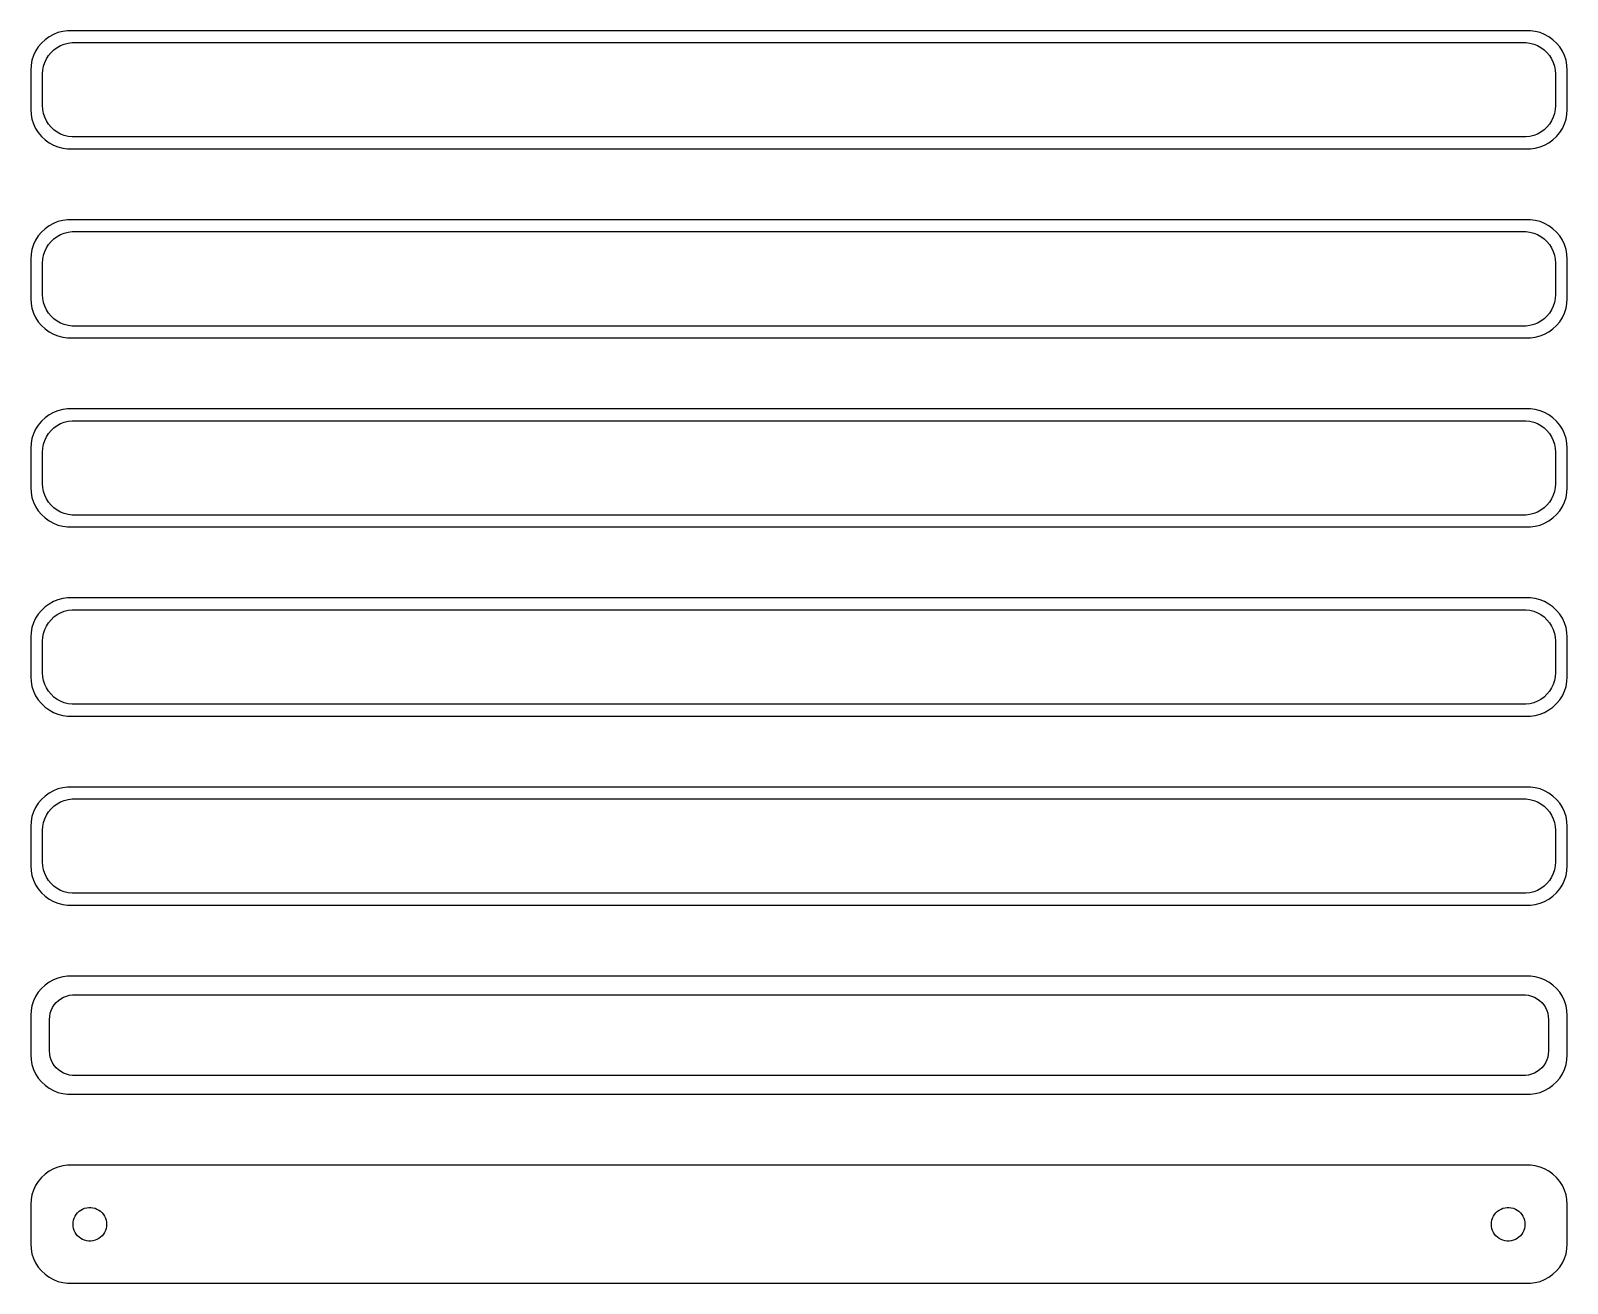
# Model space of a CAD drawing. Header units: metres. Extents: x -98 to 98, y 353 to 703.
# Drawn here: x -97.5 to 97.5, y 352.5 to 511.5 of the extents above; entities that cross this region are included whole.
import ezdxf

# ---------------------------------------------------------------- set-up
doc = ezdxf.new("R2010")
doc.units = ezdxf.units.M

msp = doc.modelspace()

# ---------------------------------------------------------------- linework, layer by layer
for p, q in [((-94.6289, 511.024), (-95.1791, 510.722)), ((-94.0451, 511.255), (-94.6289, 511.024)), ((-93.4369, 511.411), (-94.0451, 511.255)), ((-92.8139, 511.49), (-93.4369, 511.411)), ((92.8139, 511.49), (-92.8139, 511.49)), ((93.4369, 511.411), (92.8139, 511.49)), ((94.0451, 511.255), (93.4369, 511.411)), ((94.6289, 511.024), (94.0451, 511.255)), ((95.1791, 510.722), (94.6289, 511.024)), ((-96.5451, 509.439), (-96.8815, 508.909)), ((-96.1448, 509.923), (-96.5451, 509.439)), ((-95.6871, 510.353), (-96.1448, 509.923)), ((-95.1791, 510.722), (-95.6871, 510.353)), ((-94.9159, 508.738), (-94.5497, 509.082)), ((-94.5497, 509.082), (-94.1433, 509.377)), ((-94.1433, 509.377), (-93.7031, 509.619)), ((-93.7031, 509.619), (-93.2361, 509.804)), ((-93.2361, 509.804), (-92.7495, 509.929)), ((-92.7495, 509.929), (-92.2512, 509.992)), ((-92.2512, 509.992), (92.2512, 509.992)), ((92.2512, 509.992), (92.7495, 509.929)), ((92.7495, 509.929), (93.2361, 509.804)), ((93.2361, 509.804), (93.7031, 509.619)), ((93.7031, 509.619), (94.1433, 509.377)), ((94.1433, 509.377), (94.5497, 509.082)), ((94.5497, 509.082), (94.9159, 508.738)), ((95.6871, 510.353), (95.1791, 510.722)), ((96.1448, 509.923), (95.6871, 510.353)), ((96.5451, 509.439), (96.1448, 509.923)), ((96.8815, 508.909), (96.5451, 509.439)), ((-97.4606, 507.127), (-97.5, 506.5)), ((-97.3429, 507.743), (-97.4606, 507.127)), ((-97.1489, 508.341), (-97.3429, 507.743)), ((-96.8815, 508.909), (-97.1489, 508.341)), ((-95.8743, 506.995), (-95.7191, 507.472)), ((-95.7191, 507.472), (-95.5052, 507.927)), ((-95.5052, 507.927), (-95.2361, 508.351)), ((-95.2361, 508.351), (-94.9159, 508.738)), ((94.9159, 508.738), (95.2361, 508.351)), ((95.2361, 508.351), (95.5052, 507.927)), ((95.5052, 507.927), (95.7191, 507.472)), ((95.7191, 507.472), (95.8743, 506.995)), ((97.1489, 508.341), (96.8815, 508.909)), ((97.3429, 507.743), (97.1489, 508.341)), ((97.4606, 507.127), (97.3429, 507.743)), ((97.5, 506.5), (97.4606, 507.127)), ((-97.5, 506.5), (-97.5, 501.5)), ((-96, 506), (-95.9685, 506.501)), ((-96, 502), (-96, 506)), ((-95.9685, 506.501), (-95.8743, 506.995)), ((95.8743, 506.995), (95.9685, 506.501)), ((95.9685, 506.501), (96, 506)), ((96, 506), (96, 502)), ((97.5, 501.5), (97.5, 506.5)), ((-97.5, 501.5), (-97.4606, 500.873)), ((-95.9685, 501.499), (-96, 502)), ((-95.8743, 501.005), (-95.9685, 501.499)), ((95.9685, 501.499), (95.8743, 501.005)), ((96, 502), (95.9685, 501.499)), ((97.4606, 500.873), (97.5, 501.5)), ((-97.4606, 500.873), (-97.3429, 500.257)), ((-97.3429, 500.257), (-97.1489, 499.659)), ((-97.1489, 499.659), (-96.8815, 499.091)), ((-95.7191, 500.528), (-95.8743, 501.005)), ((-95.5052, 500.073), (-95.7191, 500.528)), ((-95.2361, 499.649), (-95.5052, 500.073)), ((-94.9159, 499.262), (-95.2361, 499.649)), ((-94.5497, 498.918), (-94.9159, 499.262)), ((94.9159, 499.262), (94.5497, 498.918)), ((95.2361, 499.649), (94.9159, 499.262)), ((95.5052, 500.073), (95.2361, 499.649)), ((95.7191, 500.528), (95.5052, 500.073)), ((95.8743, 501.005), (95.7191, 500.528)), ((96.8815, 499.091), (97.1489, 499.659)), ((97.1489, 499.659), (97.3429, 500.257)), ((97.3429, 500.257), (97.4606, 500.873)), ((-96.8815, 499.091), (-96.5451, 498.561)), ((-96.5451, 498.561), (-96.1448, 498.077)), ((-96.1448, 498.077), (-95.6871, 497.647)), ((-95.6871, 497.647), (-95.1791, 497.278)), ((-95.1791, 497.278), (-94.6289, 496.976)), ((-94.1433, 498.623), (-94.5497, 498.918)), ((-93.7031, 498.381), (-94.1433, 498.623)), ((-93.2361, 498.196), (-93.7031, 498.381)), ((-92.7495, 498.071), (-93.2361, 498.196)), ((-92.2512, 498.008), (-92.7495, 498.071)), ((92.2512, 498.008), (-92.2512, 498.008)), ((92.7495, 498.071), (92.2512, 498.008)), ((93.2361, 498.196), (92.7495, 498.071)), ((93.7031, 498.381), (93.2361, 498.196)), ((94.1433, 498.623), (93.7031, 498.381)), ((94.5497, 498.918), (94.1433, 498.623)), ((94.6289, 496.976), (95.1791, 497.278)), ((95.1791, 497.278), (95.6871, 497.647)), ((95.6871, 497.647), (96.1448, 498.077)), ((96.1448, 498.077), (96.5451, 498.561)), ((96.5451, 498.561), (96.8815, 499.091)), ((-94.6289, 496.976), (-94.0451, 496.745)), ((-94.0451, 496.745), (-93.4369, 496.589)), ((-93.4369, 496.589), (-92.8139, 496.51)), ((-92.8139, 496.51), (92.8139, 496.51)), ((92.8139, 496.51), (93.4369, 496.589)), ((93.4369, 496.589), (94.0451, 496.745)), ((94.0451, 496.745), (94.6289, 496.976)), ((-96.1448, 485.923), (-96.5451, 485.439)), ((-95.6871, 486.353), (-96.1448, 485.923)), ((-95.1791, 486.722), (-95.6871, 486.353)), ((-94.6289, 487.024), (-95.1791, 486.722)), ((-94.0451, 487.255), (-94.6289, 487.024)), ((-94.1433, 485.377), (-93.7031, 485.619)), ((-93.4369, 487.411), (-94.0451, 487.255)), ((-93.7031, 485.619), (-93.2361, 485.804)), ((-92.8139, 487.49), (-93.4369, 487.411)), ((-93.2361, 485.804), (-92.7495, 485.929)), ((92.8139, 487.49), (-92.8139, 487.49)), ((-92.7495, 485.929), (-92.2512, 485.992)), ((-92.2512, 485.992), (92.2512, 485.992)), ((92.2512, 485.992), (92.7495, 485.929)), ((92.7495, 485.929), (93.2361, 485.804)), ((93.4369, 487.411), (92.8139, 487.49)), ((93.2361, 485.804), (93.7031, 485.619)), ((94.0451, 487.255), (93.4369, 487.411)), ((93.7031, 485.619), (94.1433, 485.377)), ((94.6289, 487.024), (94.0451, 487.255)), ((95.1791, 486.722), (94.6289, 487.024)), ((95.6871, 486.353), (95.1791, 486.722)), ((96.1448, 485.923), (95.6871, 486.353)), ((96.5451, 485.439), (96.1448, 485.923)), ((-97.3429, 483.743), (-97.4606, 483.127)), ((-97.1489, 484.341), (-97.3429, 483.743)), ((-96.8815, 484.909), (-97.1489, 484.341)), ((-96.5451, 485.439), (-96.8815, 484.909)), ((-95.7191, 483.472), (-95.5052, 483.927)), ((-95.5052, 483.927), (-95.2361, 484.351)), ((-95.2361, 484.351), (-94.9159, 484.738)), ((-94.9159, 484.738), (-94.5497, 485.082)), ((-94.5497, 485.082), (-94.1433, 485.377)), ((94.1433, 485.377), (94.5497, 485.082)), ((94.5497, 485.082), (94.9159, 484.738)), ((94.9159, 484.738), (95.2361, 484.351)), ((95.2361, 484.351), (95.5052, 483.927)), ((95.5052, 483.927), (95.7191, 483.472)), ((96.8815, 484.909), (96.5451, 485.439)), ((97.1489, 484.341), (96.8815, 484.909)), ((97.3429, 483.743), (97.1489, 484.341)), ((97.4606, 483.127), (97.3429, 483.743)), ((-97.4606, 483.127), (-97.5, 482.5)), ((-97.5, 482.5), (-97.5, 477.5)), ((-96, 482), (-95.9685, 482.501)), ((-96, 478), (-96, 482)), ((-95.9685, 482.501), (-95.8743, 482.995)), ((-95.8743, 482.995), (-95.7191, 483.472)), ((95.7191, 483.472), (95.8743, 482.995)), ((95.8743, 482.995), (95.9685, 482.501)), ((95.9685, 482.501), (96, 482)), ((96, 482), (96, 478)), ((97.5, 482.5), (97.4606, 483.127)), ((97.5, 477.5), (97.5, 482.5)), ((-95.9685, 477.499), (-96, 478)), ((96, 478), (95.9685, 477.499)), ((-97.5, 477.5), (-97.4606, 476.873)), ((-97.4606, 476.873), (-97.3429, 476.257)), ((-97.3429, 476.257), (-97.1489, 475.659)), ((-95.8743, 477.005), (-95.9685, 477.499)), ((-95.7191, 476.528), (-95.8743, 477.005)), ((-95.5052, 476.073), (-95.7191, 476.528)), ((-95.2361, 475.649), (-95.5052, 476.073)), ((95.5052, 476.073), (95.2361, 475.649)), ((95.7191, 476.528), (95.5052, 476.073)), ((95.8743, 477.005), (95.7191, 476.528)), ((95.9685, 477.499), (95.8743, 477.005)), ((97.1489, 475.659), (97.3429, 476.257)), ((97.3429, 476.257), (97.4606, 476.873)), ((97.4606, 476.873), (97.5, 477.5)), ((-97.1489, 475.659), (-96.8815, 475.091)), ((-96.8815, 475.091), (-96.5451, 474.561)), ((-96.5451, 474.561), (-96.1448, 474.077)), ((-96.1448, 474.077), (-95.6871, 473.647)), ((-94.9159, 475.262), (-95.2361, 475.649)), ((-94.5497, 474.918), (-94.9159, 475.262)), ((-94.1433, 474.623), (-94.5497, 474.918)), ((-93.7031, 474.381), (-94.1433, 474.623)), ((-93.2361, 474.196), (-93.7031, 474.381)), ((-92.7495, 474.071), (-93.2361, 474.196)), ((-92.2512, 474.008), (-92.7495, 474.071)), ((92.2512, 474.008), (-92.2512, 474.008)), ((92.7495, 474.071), (92.2512, 474.008)), ((93.2361, 474.196), (92.7495, 474.071)), ((93.7031, 474.381), (93.2361, 474.196)), ((94.1433, 474.623), (93.7031, 474.381)), ((94.5497, 474.918), (94.1433, 474.623)), ((94.9159, 475.262), (94.5497, 474.918)), ((95.2361, 475.649), (94.9159, 475.262)), ((95.6871, 473.647), (96.1448, 474.077)), ((96.1448, 474.077), (96.5451, 474.561)), ((96.5451, 474.561), (96.8815, 475.091)), ((96.8815, 475.091), (97.1489, 475.659)), ((-95.6871, 473.647), (-95.1791, 473.278)), ((-95.1791, 473.278), (-94.6289, 472.976)), ((-94.6289, 472.976), (-94.0451, 472.745)), ((-94.0451, 472.745), (-93.4369, 472.589)), ((-93.4369, 472.589), (-92.8139, 472.51)), ((-92.8139, 472.51), (92.8139, 472.51)), ((92.8139, 472.51), (93.4369, 472.589)), ((93.4369, 472.589), (94.0451, 472.745)), ((94.0451, 472.745), (94.6289, 472.976)), ((94.6289, 472.976), (95.1791, 473.278)), ((95.1791, 473.278), (95.6871, 473.647)), ((-95.6871, 462.353), (-96.1448, 461.923)), ((-95.1791, 462.722), (-95.6871, 462.353)), ((-94.6289, 463.024), (-95.1791, 462.722)), ((-94.0451, 463.255), (-94.6289, 463.024)), ((-93.4369, 463.411), (-94.0451, 463.255)), ((-92.8139, 463.49), (-93.4369, 463.411)), ((92.8139, 463.49), (-92.8139, 463.49)), ((93.4369, 463.411), (92.8139, 463.49)), ((94.0451, 463.255), (93.4369, 463.411)), ((94.6289, 463.024), (94.0451, 463.255)), ((95.1791, 462.722), (94.6289, 463.024)), ((95.6871, 462.353), (95.1791, 462.722)), ((96.1448, 461.923), (95.6871, 462.353)), ((-97.1489, 460.341), (-97.3429, 459.743)), ((-96.8815, 460.909), (-97.1489, 460.341)), ((-96.5451, 461.439), (-96.8815, 460.909)), ((-96.1448, 461.923), (-96.5451, 461.439)), ((-95.5052, 459.927), (-95.2361, 460.351)), ((-95.2361, 460.351), (-94.9159, 460.738)), ((-94.9159, 460.738), (-94.5497, 461.082)), ((-94.5497, 461.082), (-94.1433, 461.377)), ((-94.1433, 461.377), (-93.7031, 461.619)), ((-93.7031, 461.619), (-93.2361, 461.804)), ((-93.2361, 461.804), (-92.7495, 461.929)), ((-92.7495, 461.929), (-92.2512, 461.992)), ((-92.2512, 461.992), (92.2512, 461.992)), ((92.2512, 461.992), (92.7495, 461.929)), ((92.7495, 461.929), (93.2361, 461.804)), ((93.2361, 461.804), (93.7031, 461.619)), ((93.7031, 461.619), (94.1433, 461.377)), ((94.1433, 461.377), (94.5497, 461.082)), ((94.5497, 461.082), (94.9159, 460.738)), ((94.9159, 460.738), (95.2361, 460.351)), ((95.2361, 460.351), (95.5052, 459.927)), ((96.5451, 461.439), (96.1448, 461.923)), ((96.8815, 460.909), (96.5451, 461.439)), ((97.1489, 460.341), (96.8815, 460.909)), ((97.3429, 459.743), (97.1489, 460.341)), ((-97.4606, 459.127), (-97.5, 458.5)), ((-97.5, 458.5), (-97.5, 453.5)), ((-97.3429, 459.743), (-97.4606, 459.127)), ((-96, 458), (-95.9685, 458.501)), ((-95.9685, 458.501), (-95.8743, 458.995)), ((-95.8743, 458.995), (-95.7191, 459.472)), ((-95.7191, 459.472), (-95.5052, 459.927)), ((95.5052, 459.927), (95.7191, 459.472)), ((95.7191, 459.472), (95.8743, 458.995)), ((95.8743, 458.995), (95.9685, 458.501)), ((95.9685, 458.501), (96, 458)), ((97.4606, 459.127), (97.3429, 459.743)), ((97.5, 458.5), (97.4606, 459.127)), ((97.5, 453.5), (97.5, 458.5)), ((-96, 454), (-96, 458)), ((96, 458), (96, 454)), ((-97.5, 453.5), (-97.4606, 452.873)), ((-97.4606, 452.873), (-97.3429, 452.257)), ((-95.9685, 453.499), (-96, 454)), ((-95.8743, 453.005), (-95.9685, 453.499)), ((-95.7191, 452.528), (-95.8743, 453.005)), ((-95.5052, 452.073), (-95.7191, 452.528)), ((95.7191, 452.528), (95.5052, 452.073)), ((95.8743, 453.005), (95.7191, 452.528)), ((95.9685, 453.499), (95.8743, 453.005)), ((96, 454), (95.9685, 453.499)), ((97.3429, 452.257), (97.4606, 452.873)), ((97.4606, 452.873), (97.5, 453.5)), ((-97.3429, 452.257), (-97.1489, 451.659)), ((-97.1489, 451.659), (-96.8815, 451.091)), ((-96.8815, 451.091), (-96.5451, 450.561)), ((-96.5451, 450.561), (-96.1448, 450.077)), ((-95.2361, 451.649), (-95.5052, 452.073)), ((-94.9159, 451.262), (-95.2361, 451.649)), ((-94.5497, 450.918), (-94.9159, 451.262)), ((-94.1433, 450.623), (-94.5497, 450.918)), ((-93.7031, 450.381), (-94.1433, 450.623)), ((94.1433, 450.623), (93.7031, 450.381)), ((94.5497, 450.918), (94.1433, 450.623)), ((94.9159, 451.262), (94.5497, 450.918)), ((95.2361, 451.649), (94.9159, 451.262)), ((95.5052, 452.073), (95.2361, 451.649)), ((96.1448, 450.077), (96.5451, 450.561)), ((96.5451, 450.561), (96.8815, 451.091)), ((96.8815, 451.091), (97.1489, 451.659)), ((97.1489, 451.659), (97.3429, 452.257)), ((-96.1448, 450.077), (-95.6871, 449.647)), ((-95.6871, 449.647), (-95.1791, 449.278)), ((-95.1791, 449.278), (-94.6289, 448.976)), ((-94.6289, 448.976), (-94.0451, 448.745)), ((-94.0451, 448.745), (-93.4369, 448.589)), ((-93.2361, 450.196), (-93.7031, 450.381)), ((-93.4369, 448.589), (-92.8139, 448.51)), ((-92.7495, 450.071), (-93.2361, 450.196)), ((-92.8139, 448.51), (92.8139, 448.51)), ((-92.2512, 450.008), (-92.7495, 450.071)), ((92.2512, 450.008), (-92.2512, 450.008)), ((92.7495, 450.071), (92.2512, 450.008)), ((93.2361, 450.196), (92.7495, 450.071)), ((92.8139, 448.51), (93.4369, 448.589)), ((93.7031, 450.381), (93.2361, 450.196)), ((93.4369, 448.589), (94.0451, 448.745)), ((94.0451, 448.745), (94.6289, 448.976)), ((94.6289, 448.976), (95.1791, 449.278)), ((95.1791, 449.278), (95.6871, 449.647)), ((95.6871, 449.647), (96.1448, 450.077)), ((-94.6289, 439.024), (-95.1791, 438.722)), ((-94.0451, 439.255), (-94.6289, 439.024)), ((-93.4369, 439.411), (-94.0451, 439.255)), ((-92.8139, 439.49), (-93.4369, 439.411)), ((92.8139, 439.49), (-92.8139, 439.49)), ((93.4369, 439.411), (92.8139, 439.49)), ((94.0451, 439.255), (93.4369, 439.411)), ((94.6289, 439.024), (94.0451, 439.255)), ((95.1791, 438.722), (94.6289, 439.024)), ((-96.8815, 436.909), (-97.1489, 436.341)), ((-96.5451, 437.439), (-96.8815, 436.909)), ((-96.1448, 437.923), (-96.5451, 437.439)), ((-95.6871, 438.353), (-96.1448, 437.923)), ((-95.1791, 438.722), (-95.6871, 438.353)), ((-94.9159, 436.738), (-94.5497, 437.082)), ((-94.5497, 437.082), (-94.1433, 437.377)), ((-94.1433, 437.377), (-93.7031, 437.619)), ((-93.7031, 437.619), (-93.2361, 437.804)), ((-93.2361, 437.804), (-92.7495, 437.929)), ((-92.7495, 437.929), (-92.2512, 437.992)), ((-92.2512, 437.992), (92.2512, 437.992)), ((92.2512, 437.992), (92.7495, 437.929)), ((92.7495, 437.929), (93.2361, 437.804)), ((93.2361, 437.804), (93.7031, 437.619)), ((93.7031, 437.619), (94.1433, 437.377)), ((94.1433, 437.377), (94.5497, 437.082)), ((94.5497, 437.082), (94.9159, 436.738)), ((95.6871, 438.353), (95.1791, 438.722)), ((96.1448, 437.923), (95.6871, 438.353)), ((96.5451, 437.439), (96.1448, 437.923)), ((96.8815, 436.909), (96.5451, 437.439)), ((97.1489, 436.341), (96.8815, 436.909)), ((-97.4606, 435.127), (-97.5, 434.5)), ((-97.3429, 435.743), (-97.4606, 435.127)), ((-97.1489, 436.341), (-97.3429, 435.743)), ((-95.9685, 434.501), (-95.8743, 434.995)), ((-95.8743, 434.995), (-95.7191, 435.472)), ((-95.7191, 435.472), (-95.5052, 435.927)), ((-95.5052, 435.927), (-95.2361, 436.351)), ((-95.2361, 436.351), (-94.9159, 436.738)), ((94.9159, 436.738), (95.2361, 436.351)), ((95.2361, 436.351), (95.5052, 435.927)), ((95.5052, 435.927), (95.7191, 435.472)), ((95.7191, 435.472), (95.8743, 434.995)), ((95.8743, 434.995), (95.9685, 434.501)), ((97.3429, 435.743), (97.1489, 436.341)), ((97.4606, 435.127), (97.3429, 435.743)), ((97.5, 434.5), (97.4606, 435.127)), ((-97.5, 434.5), (-97.5, 429.5)), ((-96, 434), (-95.9685, 434.501)), ((-96, 430), (-96, 434)), ((95.9685, 434.501), (96, 434)), ((96, 434), (96, 430)), ((97.5, 429.5), (97.5, 434.5)), ((-97.5, 429.5), (-97.4606, 428.873)), ((-95.9685, 429.499), (-96, 430)), ((-95.8743, 429.005), (-95.9685, 429.499)), ((-95.7191, 428.528), (-95.8743, 429.005)), ((95.8743, 429.005), (95.7191, 428.528)), ((95.9685, 429.499), (95.8743, 429.005)), ((96, 430), (95.9685, 429.499)), ((97.4606, 428.873), (97.5, 429.5)), ((-97.4606, 428.873), (-97.3429, 428.257)), ((-97.3429, 428.257), (-97.1489, 427.659)), ((-97.1489, 427.659), (-96.8815, 427.091)), ((-96.8815, 427.091), (-96.5451, 426.561)), ((-95.5052, 428.073), (-95.7191, 428.528)), ((-95.2361, 427.649), (-95.5052, 428.073)), ((-94.9159, 427.262), (-95.2361, 427.649)), ((-94.5497, 426.918), (-94.9159, 427.262)), ((94.9159, 427.262), (94.5497, 426.918)), ((95.2361, 427.649), (94.9159, 427.262)), ((95.5052, 428.073), (95.2361, 427.649)), ((95.7191, 428.528), (95.5052, 428.073)), ((96.5451, 426.561), (96.8815, 427.091)), ((96.8815, 427.091), (97.1489, 427.659)), ((97.1489, 427.659), (97.3429, 428.257)), ((97.3429, 428.257), (97.4606, 428.873)), ((-96.5451, 426.561), (-96.1448, 426.077)), ((-96.1448, 426.077), (-95.6871, 425.647)), ((-95.6871, 425.647), (-95.1791, 425.278)), ((-95.1791, 425.278), (-94.6289, 424.976)), ((-94.1433, 426.623), (-94.5497, 426.918)), ((-93.7031, 426.381), (-94.1433, 426.623)), ((-93.2361, 426.196), (-93.7031, 426.381)), ((-92.7495, 426.071), (-93.2361, 426.196)), ((-92.2512, 426.008), (-92.7495, 426.071)), ((92.2512, 426.008), (-92.2512, 426.008)), ((92.7495, 426.071), (92.2512, 426.008)), ((93.2361, 426.196), (92.7495, 426.071)), ((93.7031, 426.381), (93.2361, 426.196)), ((94.1433, 426.623), (93.7031, 426.381)), ((94.5497, 426.918), (94.1433, 426.623)), ((94.6289, 424.976), (95.1791, 425.278)), ((95.1791, 425.278), (95.6871, 425.647)), ((95.6871, 425.647), (96.1448, 426.077)), ((96.1448, 426.077), (96.5451, 426.561)), ((-94.6289, 424.976), (-94.0451, 424.745)), ((-94.0451, 424.745), (-93.4369, 424.589)), ((-93.4369, 424.589), (-92.8139, 424.51)), ((-92.8139, 424.51), (92.8139, 424.51)), ((92.8139, 424.51), (93.4369, 424.589)), ((93.4369, 424.589), (94.0451, 424.745)), ((94.0451, 424.745), (94.6289, 424.976)), ((-93.4369, 415.411), (-94.0451, 415.255)), ((-92.8139, 415.49), (-93.4369, 415.411)), ((92.8139, 415.49), (-92.8139, 415.49)), ((93.4369, 415.411), (92.8139, 415.49)), ((94.0451, 415.255), (93.4369, 415.411)), ((-96.5451, 413.439), (-96.8815, 412.909)), ((-96.1448, 413.923), (-96.5451, 413.439)), ((-95.6871, 414.353), (-96.1448, 413.923)), ((-95.1791, 414.722), (-95.6871, 414.353)), ((-94.6289, 415.024), (-95.1791, 414.722)), ((-94.0451, 415.255), (-94.6289, 415.024)), ((-94.1433, 413.377), (-93.7031, 413.619)), ((-93.7031, 413.619), (-93.2361, 413.804)), ((-93.2361, 413.804), (-92.7495, 413.929)), ((-92.7495, 413.929), (-92.2512, 413.992)), ((-92.2512, 413.992), (92.2512, 413.992)), ((92.2512, 413.992), (92.7495, 413.929)), ((92.7495, 413.929), (93.2361, 413.804)), ((93.2361, 413.804), (93.7031, 413.619)), ((93.7031, 413.619), (94.1433, 413.377)), ((94.6289, 415.024), (94.0451, 415.255)), ((95.1791, 414.722), (94.6289, 415.024)), ((95.6871, 414.353), (95.1791, 414.722)), ((96.1448, 413.923), (95.6871, 414.353)), ((96.5451, 413.439), (96.1448, 413.923)), ((96.8815, 412.909), (96.5451, 413.439)), ((-97.3429, 411.743), (-97.4606, 411.127)), ((-97.1489, 412.341), (-97.3429, 411.743)), ((-96.8815, 412.909), (-97.1489, 412.341)), ((-95.8743, 410.995), (-95.7191, 411.472)), ((-95.7191, 411.472), (-95.5052, 411.927)), ((-95.5052, 411.927), (-95.2361, 412.351)), ((-95.2361, 412.351), (-94.9159, 412.738)), ((-94.9159, 412.738), (-94.5497, 413.082)), ((-94.5497, 413.082), (-94.1433, 413.377)), ((94.1433, 413.377), (94.5497, 413.082)), ((94.5497, 413.082), (94.9159, 412.738)), ((94.9159, 412.738), (95.2361, 412.351)), ((95.2361, 412.351), (95.5052, 411.927)), ((95.5052, 411.927), (95.7191, 411.472)), ((95.7191, 411.472), (95.8743, 410.995)), ((97.1489, 412.341), (96.8815, 412.909)), ((97.3429, 411.743), (97.1489, 412.341)), ((97.4606, 411.127), (97.3429, 411.743)), ((-97.4606, 411.127), (-97.5, 410.5)), ((-97.5, 410.5), (-97.5, 405.5)), ((-96, 410), (-95.9685, 410.501)), ((-96, 406), (-96, 410)), ((-95.9685, 410.501), (-95.8743, 410.995)), ((95.8743, 410.995), (95.9685, 410.501)), ((95.9685, 410.501), (96, 410)), ((96, 410), (96, 406)), ((97.5, 410.5), (97.4606, 411.127)), ((97.5, 405.5), (97.5, 410.5)), ((-95.9685, 405.499), (-96, 406)), ((96, 406), (95.9685, 405.499)), ((-97.5, 405.5), (-97.4606, 404.873)), ((-97.4606, 404.873), (-97.3429, 404.257)), ((-97.3429, 404.257), (-97.1489, 403.659)), ((-97.1489, 403.659), (-96.8815, 403.091)), ((-95.8743, 405.005), (-95.9685, 405.499)), ((-95.7191, 404.528), (-95.8743, 405.005)), ((-95.5052, 404.073), (-95.7191, 404.528)), ((-95.2361, 403.649), (-95.5052, 404.073)), ((95.5052, 404.073), (95.2361, 403.649)), ((95.7191, 404.528), (95.5052, 404.073)), ((95.8743, 405.005), (95.7191, 404.528)), ((95.9685, 405.499), (95.8743, 405.005)), ((96.8815, 403.091), (97.1489, 403.659)), ((97.1489, 403.659), (97.3429, 404.257)), ((97.3429, 404.257), (97.4606, 404.873)), ((97.4606, 404.873), (97.5, 405.5)), ((-96.8815, 403.091), (-96.5451, 402.561)), ((-96.5451, 402.561), (-96.1448, 402.077)), ((-96.1448, 402.077), (-95.6871, 401.647)), ((-94.9159, 403.262), (-95.2361, 403.649)), ((-94.5497, 402.918), (-94.9159, 403.262)), ((-94.1433, 402.623), (-94.5497, 402.918)), ((-93.7031, 402.381), (-94.1433, 402.623)), ((-93.2361, 402.196), (-93.7031, 402.381)), ((-92.7495, 402.071), (-93.2361, 402.196)), ((-92.2512, 402.008), (-92.7495, 402.071)), ((92.2512, 402.008), (-92.2512, 402.008)), ((92.7495, 402.071), (92.2512, 402.008)), ((93.2361, 402.196), (92.7495, 402.071)), ((93.7031, 402.381), (93.2361, 402.196)), ((94.1433, 402.623), (93.7031, 402.381)), ((94.5497, 402.918), (94.1433, 402.623)), ((94.9159, 403.262), (94.5497, 402.918)), ((95.2361, 403.649), (94.9159, 403.262)), ((95.6871, 401.647), (96.1448, 402.077)), ((96.1448, 402.077), (96.5451, 402.561)), ((96.5451, 402.561), (96.8815, 403.091)), ((-95.6871, 401.647), (-95.1791, 401.278)), ((-95.1791, 401.278), (-94.6289, 400.976)), ((-94.6289, 400.976), (-94.0451, 400.745)), ((-94.0451, 400.745), (-93.4369, 400.589)), ((-93.4369, 400.589), (-92.8139, 400.51)), ((-92.8139, 400.51), (92.8139, 400.51)), ((92.8139, 400.51), (93.4369, 400.589)), ((93.4369, 400.589), (94.0451, 400.745)), ((94.0451, 400.745), (94.6289, 400.976)), ((94.6289, 400.976), (95.1791, 401.278)), ((95.1791, 401.278), (95.6871, 401.647)), ((-95.6871, 390.353), (-96.1448, 389.923)), ((-95.1791, 390.722), (-95.6871, 390.353)), ((-94.6289, 391.024), (-95.1791, 390.722)), ((-94.0451, 391.255), (-94.6289, 391.024)), ((-93.4369, 391.411), (-94.0451, 391.255)), ((-92.8139, 391.49), (-93.4369, 391.411)), ((92.8139, 391.49), (-92.8139, 391.49)), ((93.4369, 391.411), (92.8139, 391.49)), ((94.0451, 391.255), (93.4369, 391.411)), ((94.6289, 391.024), (94.0451, 391.255)), ((95.1791, 390.722), (94.6289, 391.024)), ((95.6871, 390.353), (95.1791, 390.722)), ((96.1448, 389.923), (95.6871, 390.353)), ((-97.1489, 388.341), (-97.3429, 387.743)), ((-96.8815, 388.909), (-97.1489, 388.341)), ((-96.5451, 389.439), (-96.8815, 388.909)), ((-96.1448, 389.923), (-96.5451, 389.439)), ((-94.5184, 387.83), (-94.2692, 388.131)), ((-94.2692, 388.131), (-93.9843, 388.399)), ((-93.9843, 388.399), (-93.668, 388.628)), ((-93.668, 388.628), (-93.3254, 388.817)), ((-93.3254, 388.817), (-92.9619, 388.961)), ((-92.9619, 388.961), (-92.5833, 389.058)), ((-92.5833, 389.058), (-92.1955, 389.107)), ((-92.1955, 389.107), (92.1955, 389.107)), ((92.1955, 389.107), (92.5833, 389.058)), ((92.5833, 389.058), (92.9619, 388.961)), ((92.9619, 388.961), (93.3254, 388.817)), ((93.3254, 388.817), (93.668, 388.628)), ((93.668, 388.628), (93.9843, 388.399)), ((93.9843, 388.399), (94.2692, 388.131)), ((94.2692, 388.131), (94.5184, 387.83)), ((96.5451, 389.439), (96.1448, 389.923)), ((96.8815, 388.909), (96.5451, 389.439)), ((97.1489, 388.341), (96.8815, 388.909)), ((97.3429, 387.743), (97.1489, 388.341)), ((-97.4606, 387.127), (-97.5, 386.5)), ((-97.5, 386.5), (-97.5, 381.5)), ((-97.3429, 387.743), (-97.4606, 387.127)), ((-95.1129, 386), (-95.0884, 386.39)), ((-95.0884, 386.39), (-95.0151, 386.774)), ((-95.0151, 386.774), (-94.8943, 387.146)), ((-94.8943, 387.146), (-94.7279, 387.5)), ((-94.7279, 387.5), (-94.5184, 387.83)), ((94.5184, 387.83), (94.7279, 387.5)), ((94.7279, 387.5), (94.8943, 387.146)), ((94.8943, 387.146), (95.0151, 386.774)), ((95.0151, 386.774), (95.0884, 386.39)), ((95.0884, 386.39), (95.1129, 386)), ((97.4606, 387.127), (97.3429, 387.743)), ((97.5, 386.5), (97.4606, 387.127)), ((97.5, 381.5), (97.5, 386.5)), ((-95.1129, 382), (-95.1129, 386)), ((95.1129, 386), (95.1129, 382)), ((-97.5, 381.5), (-97.4606, 380.873)), ((-97.4606, 380.873), (-97.3429, 380.257)), ((-97.3429, 380.257), (-97.1489, 379.659)), ((-95.0884, 381.61), (-95.1129, 382)), ((-95.0151, 381.226), (-95.0884, 381.61)), ((-94.8943, 380.854), (-95.0151, 381.226)), ((-94.7279, 380.5), (-94.8943, 380.854)), ((-94.5184, 380.17), (-94.7279, 380.5)), ((94.7279, 380.5), (94.5184, 380.17)), ((94.8943, 380.854), (94.7279, 380.5)), ((95.0151, 381.226), (94.8943, 380.854)), ((95.0884, 381.61), (95.0151, 381.226)), ((95.1129, 382), (95.0884, 381.61)), ((97.1489, 379.659), (97.3429, 380.257)), ((97.3429, 380.257), (97.4606, 380.873)), ((97.4606, 380.873), (97.5, 381.5)), ((-97.1489, 379.659), (-96.8815, 379.091)), ((-96.8815, 379.091), (-96.5451, 378.561)), ((-96.5451, 378.561), (-96.1448, 378.077)), ((-94.2692, 379.869), (-94.5184, 380.17)), ((-93.9843, 379.601), (-94.2692, 379.869)), ((-93.668, 379.372), (-93.9843, 379.601)), ((-93.3254, 379.183), (-93.668, 379.372)), ((-92.9619, 379.039), (-93.3254, 379.183)), ((-92.5833, 378.942), (-92.9619, 379.039)), ((-92.1955, 378.893), (-92.5833, 378.942)), ((92.1955, 378.893), (-92.1955, 378.893)), ((92.5833, 378.942), (92.1955, 378.893)), ((92.9619, 379.039), (92.5833, 378.942)), ((93.3254, 379.183), (92.9619, 379.039)), ((93.668, 379.372), (93.3254, 379.183)), ((93.9843, 379.601), (93.668, 379.372)), ((94.2692, 379.869), (93.9843, 379.601)), ((94.5184, 380.17), (94.2692, 379.869)), ((96.1448, 378.077), (96.5451, 378.561)), ((96.5451, 378.561), (96.8815, 379.091)), ((96.8815, 379.091), (97.1489, 379.659)), ((-96.1448, 378.077), (-95.6871, 377.647)), ((-95.6871, 377.647), (-95.1791, 377.278)), ((-95.1791, 377.278), (-94.6289, 376.976)), ((-94.6289, 376.976), (-94.0451, 376.745)), ((-94.0451, 376.745), (-93.4369, 376.589)), ((-93.4369, 376.589), (-92.8139, 376.51)), ((-92.8139, 376.51), (92.8139, 376.51)), ((92.8139, 376.51), (93.4369, 376.589)), ((93.4369, 376.589), (94.0451, 376.745)), ((94.0451, 376.745), (94.6289, 376.976)), ((94.6289, 376.976), (95.1791, 377.278)), ((95.1791, 377.278), (95.6871, 377.647)), ((95.6871, 377.647), (96.1448, 378.077)), ((-95.1791, 366.722), (-95.6871, 366.353)), ((-94.6289, 367.024), (-95.1791, 366.722)), ((-94.0451, 367.255), (-94.6289, 367.024)), ((-93.4369, 367.411), (-94.0451, 367.255)), ((-92.8139, 367.49), (-93.4369, 367.411)), ((92.8139, 367.49), (-92.8139, 367.49)), ((93.4369, 367.411), (92.8139, 367.49)), ((94.0451, 367.255), (93.4369, 367.411)), ((94.6289, 367.024), (94.0451, 367.255)), ((95.1791, 366.722), (94.6289, 367.024)), ((95.6871, 366.353), (95.1791, 366.722)), ((-96.8815, 364.909), (-97.1489, 364.341)), ((-96.5451, 365.439), (-96.8815, 364.909)), ((-96.1448, 365.923), (-96.5451, 365.439)), ((-95.6871, 366.353), (-96.1448, 365.923)), ((96.1448, 365.923), (95.6871, 366.353)), ((96.5451, 365.439), (96.1448, 365.923)), ((96.8815, 364.909), (96.5451, 365.439)), ((97.1489, 364.341), (96.8815, 364.909)), ((-97.4606, 363.127), (-97.5, 362.5)), ((-97.3429, 363.743), (-97.4606, 363.127)), ((-97.1489, 364.341), (-97.3429, 363.743)), ((97.3429, 363.743), (97.1489, 364.341)), ((97.4606, 363.127), (97.3429, 363.743)), ((97.5, 362.5), (97.4606, 363.127)), ((-97.5, 362.5), (-97.5, 357.5)), ((-92.0682, 360.531), (-91.9853, 360.786)), ((-91.9853, 360.786), (-91.8712, 361.029)), ((-91.8712, 361.029), (-91.7275, 361.255)), ((-91.7275, 361.255), (-91.5566, 361.462)), ((-91.5566, 361.462), (-91.3611, 361.645)), ((-91.3611, 361.645), (-91.1441, 361.803)), ((-91.1441, 361.803), (-90.9092, 361.932)), ((-90.9092, 361.932), (-90.6598, 362.031)), ((-90.6598, 362.031), (-90.4001, 362.097)), ((-90.4001, 362.097), (-90.1341, 362.131)), ((-90.1341, 362.131), (-89.8659, 362.131)), ((-89.8659, 362.131), (-89.5999, 362.097)), ((-89.5999, 362.097), (-89.3401, 362.031)), ((-89.3401, 362.031), (-89.0908, 361.932)), ((-89.0908, 361.932), (-88.8559, 361.803)), ((-88.8559, 361.803), (-88.6389, 361.645)), ((-88.6389, 361.645), (-88.4434, 361.462)), ((-88.4434, 361.462), (-88.2725, 361.255)), ((-88.2725, 361.255), (-88.1288, 361.029)), ((-88.1288, 361.029), (-88.0146, 360.786)), ((-88.0146, 360.786), (-87.9318, 360.531)), ((87.9318, 360.531), (88.0146, 360.786)), ((88.0146, 360.786), (88.1288, 361.029)), ((88.1288, 361.029), (88.2725, 361.255)), ((88.2725, 361.255), (88.4434, 361.462)), ((88.4434, 361.462), (88.6389, 361.645)), ((88.6389, 361.645), (88.8559, 361.803)), ((88.8559, 361.803), (89.0908, 361.932)), ((89.0908, 361.932), (89.3401, 362.031)), ((89.3401, 362.031), (89.5999, 362.097)), ((89.5999, 362.097), (89.8659, 362.131)), ((89.8659, 362.131), (90.1341, 362.131)), ((90.1341, 362.131), (90.4001, 362.097)), ((90.4001, 362.097), (90.6598, 362.031)), ((90.6598, 362.031), (90.9092, 361.932)), ((90.9092, 361.932), (91.1441, 361.803)), ((91.1441, 361.803), (91.3611, 361.645)), ((91.3611, 361.645), (91.5566, 361.462)), ((91.5566, 361.462), (91.7275, 361.255)), ((91.7275, 361.255), (91.8712, 361.029)), ((91.8712, 361.029), (91.9853, 360.786)), ((91.9853, 360.786), (92.0682, 360.531)), ((97.5, 357.5), (97.5, 362.5)), ((-92.1353, 360), (-92.1185, 360.268)), ((-92.1185, 359.732), (-92.1353, 360)), ((-92.1185, 360.268), (-92.0682, 360.531)), ((-92.0682, 359.469), (-92.1185, 359.732)), ((-91.9853, 359.214), (-92.0682, 359.469)), ((-91.8712, 358.971), (-91.9853, 359.214)), ((-91.7275, 358.745), (-91.8712, 358.971)), ((-88.1288, 358.971), (-88.2725, 358.745)), ((-88.0146, 359.214), (-88.1288, 358.971)), ((-87.9318, 359.469), (-88.0146, 359.214)), ((-87.9318, 360.531), (-87.8815, 360.268)), ((-87.8815, 359.732), (-87.9318, 359.469)), ((-87.8815, 360.268), (-87.8647, 360)), ((-87.8647, 360), (-87.8815, 359.732)), ((87.8647, 360), (87.8815, 360.268)), ((87.8815, 359.732), (87.8647, 360)), ((87.8815, 360.268), (87.9318, 360.531)), ((87.9318, 359.469), (87.8815, 359.732)), ((88.0146, 359.214), (87.9318, 359.469)), ((88.1288, 358.971), (88.0146, 359.214)), ((88.2725, 358.745), (88.1288, 358.971)), ((91.8712, 358.971), (91.7275, 358.745)), ((91.9853, 359.214), (91.8712, 358.971)), ((92.0682, 359.469), (91.9853, 359.214)), ((92.0682, 360.531), (92.1185, 360.268)), ((92.1185, 359.732), (92.0682, 359.469)), ((92.1185, 360.268), (92.1353, 360)), ((92.1353, 360), (92.1185, 359.732)), ((-97.5, 357.5), (-97.4606, 356.873)), ((-97.4606, 356.873), (-97.3429, 356.257)), ((-91.5566, 358.538), (-91.7275, 358.745)), ((-91.3611, 358.355), (-91.5566, 358.538)), ((-91.1441, 358.197), (-91.3611, 358.355)), ((-90.9092, 358.068), (-91.1441, 358.197)), ((-90.6598, 357.969), (-90.9092, 358.068)), ((-90.4001, 357.903), (-90.6598, 357.969)), ((-90.1341, 357.869), (-90.4001, 357.903)), ((-89.8659, 357.869), (-90.1341, 357.869)), ((-89.5999, 357.903), (-89.8659, 357.869)), ((-89.3401, 357.969), (-89.5999, 357.903)), ((-89.0908, 358.068), (-89.3401, 357.969)), ((-88.8559, 358.197), (-89.0908, 358.068)), ((-88.6389, 358.355), (-88.8559, 358.197)), ((-88.4434, 358.538), (-88.6389, 358.355)), ((-88.2725, 358.745), (-88.4434, 358.538)), ((88.4434, 358.538), (88.2725, 358.745)), ((88.6389, 358.355), (88.4434, 358.538)), ((88.8559, 358.197), (88.6389, 358.355)), ((89.0908, 358.068), (88.8559, 358.197)), ((89.3401, 357.969), (89.0908, 358.068)), ((89.5999, 357.903), (89.3401, 357.969)), ((89.8659, 357.869), (89.5999, 357.903)), ((90.1341, 357.869), (89.8659, 357.869)), ((90.4001, 357.903), (90.1341, 357.869)), ((90.6598, 357.969), (90.4001, 357.903)), ((90.9092, 358.068), (90.6598, 357.969)), ((91.1441, 358.197), (90.9092, 358.068)), ((91.3611, 358.355), (91.1441, 358.197)), ((91.5566, 358.538), (91.3611, 358.355)), ((91.7275, 358.745), (91.5566, 358.538)), ((97.3429, 356.257), (97.4606, 356.873)), ((97.4606, 356.873), (97.5, 357.5)), ((-97.3429, 356.257), (-97.1489, 355.659)), ((-97.1489, 355.659), (-96.8815, 355.091)), ((-96.8815, 355.091), (-96.5451, 354.561)), ((96.5451, 354.561), (96.8815, 355.091)), ((96.8815, 355.091), (97.1489, 355.659)), ((97.1489, 355.659), (97.3429, 356.257)), ((-96.5451, 354.561), (-96.1448, 354.077)), ((-96.1448, 354.077), (-95.6871, 353.647)), ((-95.6871, 353.647), (-95.1791, 353.278)), ((-95.1791, 353.278), (-94.6289, 352.976)), ((-94.6289, 352.976), (-94.0451, 352.745)), ((94.0451, 352.745), (94.6289, 352.976)), ((94.6289, 352.976), (95.1791, 353.278)), ((95.1791, 353.278), (95.6871, 353.647)), ((95.6871, 353.647), (96.1448, 354.077)), ((96.1448, 354.077), (96.5451, 354.561)), ((-94.0451, 352.745), (-93.4369, 352.589)), ((-93.4369, 352.589), (-92.8139, 352.51)), ((-92.8139, 352.51), (92.8139, 352.51)), ((92.8139, 352.51), (93.4369, 352.589)), ((93.4369, 352.589), (94.0451, 352.745))]:
    msp.add_line(p, q)

doc.saveas('drawing.dxf')
